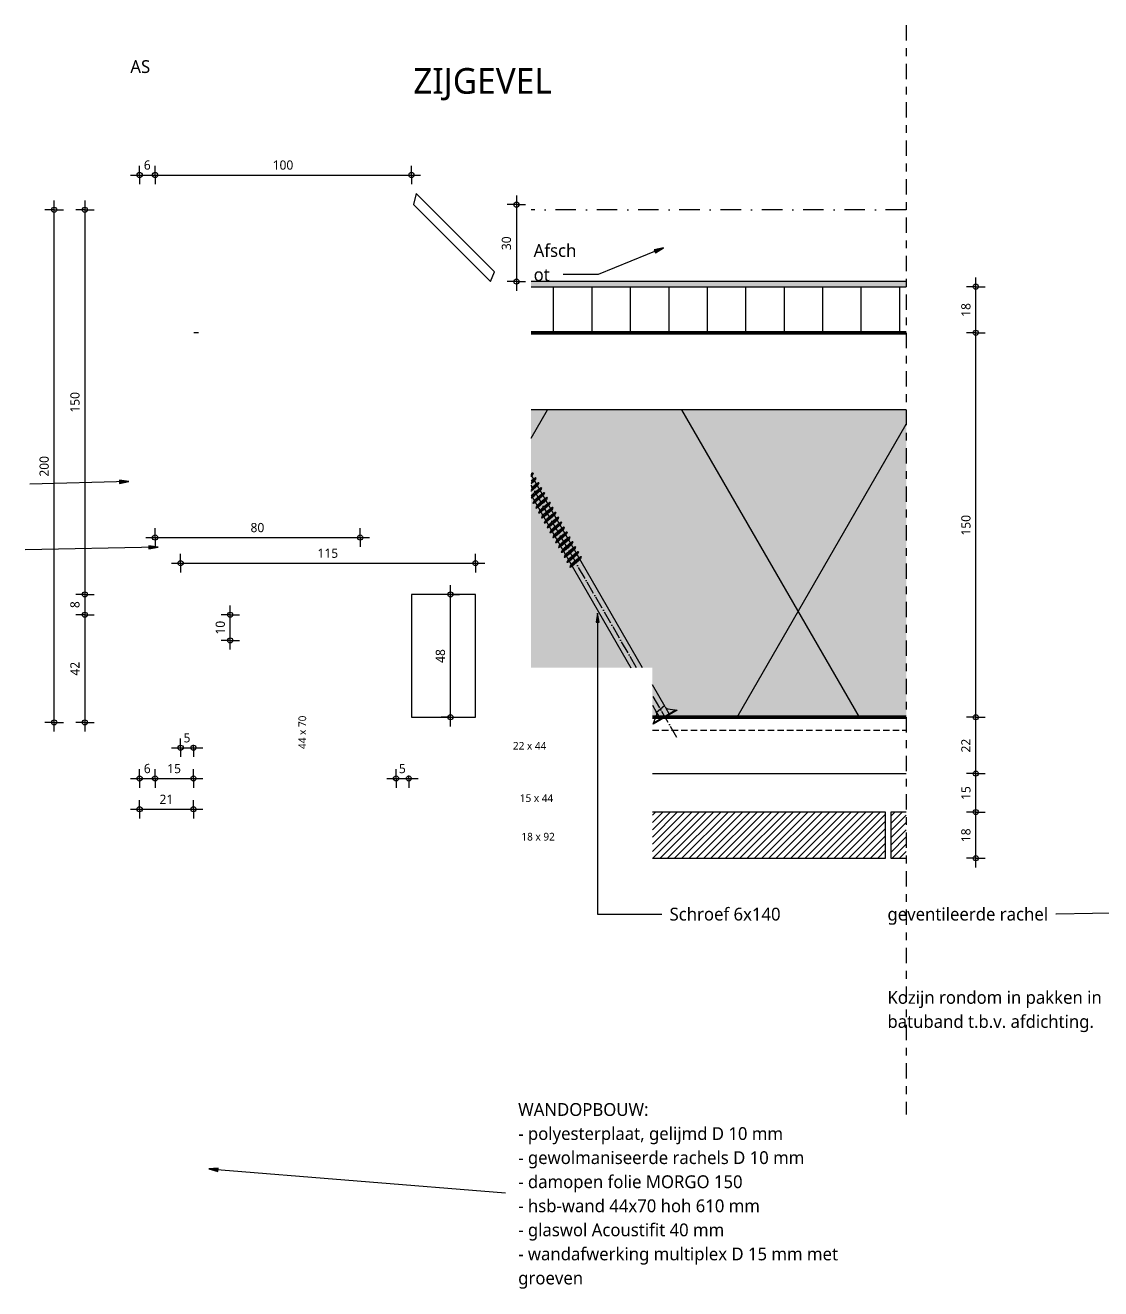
# Model space of a CAD drawing. Header units: millimetres. Extents: x 2457 to 4349, y 3067 to 7524.
# Drawn here: x 3648.9 to 4068.4, y 5312.5 to 5805.5 of the extents above; entities that cross this region are included whole.
import ezdxf

# ---------------------------------------------------------------- set-up
doc = ezdxf.new("R2010")
doc.units = ezdxf.units.MM
for name, pattern in [('MV_center', [15, 6, -3, 3, -3]), ('MV_hartlijn_staal', [6.6, 5, -0.8, 0, -0.8]), ('MV_hidden', [3.75, 2.5, -1.25]), ('MV_stramien', [16, 8, -4, 0, -4])]:
    doc.linetypes.add(name, pattern=pattern)
for name, color, linetype, lineweight in [('A-ANNO-DIMS', 211, 'Continuous', 13), ('A-ANNO-DIMS-2', 211, 'Continuous', 13), ('A-ANNO-NOTE', 131, 'Continuous', 18), ('A-DETL', 90, 'Continuous', 13), ('A-DETL-GENF', 92, 'Continuous', 18), ('A-DETL-MEDM', 33, 'Continuous', 25), ('G-ANNO-TEXT', 231, 'Continuous', 13)]:
    doc.layers.add(name, color=color, linetype=linetype, lineweight=lineweight)
doc.styles.add('Segoe UI', font='segoeui.ttf', dxfattribs={"height": 3})
doc.styles.add('Segoe UI_1', font='segoeui.ttf', dxfattribs={"height": 3.6})
doc.styles.add('Segoe UI_3', font='segoeui.ttf', dxfattribs={"height": 5})
doc.styles.add('Segoe UI_4', font='segoeui.ttf', dxfattribs={"height": 10})
doc.styles.add('Segoe UI_B', font='segoeui.ttf', dxfattribs={"height": 5})
doc.dimstyles.new('1_8_mm_3', dxfattribs={"dimscale": 304.8, "dimtxt": 3.77051, "dimasz": 0.006562, "dimexe": 0.011811, "dimexo": 0.0625, "dimgap": 0.003281, "dimtad": 1, "dimdec": 0, "dimzin": 0, "dimdsep": 46, "dimtxsty": 'Segoe UI_1', "dimblk1": 'DOTBLANK', "dimblk2": 'DOTBLANK', "dimsah": 1, "dimcen": 0.09, "dimdle": 0.011811, "dimazin": 0, "dimtfac": 1, "dimtdec": 4, "dimtix": 1, "dimtmove": 0, "dimatfit": 3, "dimfxl": 0.011811, "dimfxlon": 1, "dimtvp": 1, "dimtfill": 1, "dimtolj": 1, "dimtzin": 0, "dimarcsym": 2})
pattern_1 = [(45, (0, 0), (-1.41421356, 1.41421356), [])]

# ---------------------------------------------------------------- blocks, each defined once
blk = doc.blocks.new('42_isolatie - Type 1-3252170-Details Strandbaak Strandhuis 2_0')
at = {"layer": 'A-DETL-GENF'}
blk.add_hatch(color=256, dxfattribs=at).paths.add_polyline_path([(94.28, 0.8), (193.28, 0.8), (193.28, 120.8), (46.97, 120.8), (46.97, 20.11), (94.28, 20.11)])
at = {"layer": 'A-DETL-GENF', "lineweight": 13}
h = blk.add_hatch(dxfattribs=at)
h.set_pattern_fill('FP_25', color=256, style=0, pattern_type=2)
h.set_pattern_definition([(60, (12.83, 244.8), (-107.387, 62), []), (120, (12.83, 244.8), (-107.387, -62), [])])
h.paths.add_polyline_path([(94.28, 0.8), (193.28, 0.8), (193.28, 120.8), (46.97, 120.8), (46.97, 20.11), (94.28, 20.11)])
at = {"layer": 'A-DETL-GENF'}
for p, q in [((193.28, 120.8), (46.97, 120.8)), ((193.28, 120.8), (46.97, 120.8)), ((94.28, 0.8), (193.28, 0.8)), ((94.28, 0.8), (193.28, 0.8))]:
    blk.add_line(p, q, dxfattribs=at)
blk = doc.blocks.new('00 plaatmateriaal1 - d_18 mm-V16-Details Strandbaak Strandhuis 2_0')
at = {"layer": 'A-DETL-GENF', "lineweight": 13}
h = blk.add_hatch(dxfattribs=at)
h.set_pattern_fill('FP_1', color=256, style=0, pattern_type=2)
h.set_pattern_definition([(270, (0, 0), (-15, -9e-16), [])])
h.paths.add_polyline_path([(7.18, 18), (7.18, 0), (153.48, 0), (153.48, 18)])
at = {"layer": 'A-DETL-MEDM', "lineweight": 18}
blk.add_line((153.48, 18), (7.18, 18), dxfattribs=at)
blk = doc.blocks.new('28 schroeven 2D - Verzonken schroef 6_0x140mm-3218139-Details Strandbaak Strandhuis 2_0')
at = {"layer": 'A-DETL-GENF', "linetype": 'MV_hartlijn_staal', "lineweight": 13}
for p, q in [((0, 9.1), (0, -10)), ((0, -22.3), (0, -104.62))]:
    blk.add_line(p, q, dxfattribs=at)
at = {"layer": 'A-DETL-GENF', "lineweight": 5}
for p, q in [((-5.4, 0), (5.4, 0)), ((-2.54, -2.4), (-5.4, 0)), ((5.4, 0), (2.54, -2.4)), ((-5.04, -0.3), (5.04, -0.3)), ((-2, -4), (2.03, -3.26)), ((-2, -3.55), (-2, -13.46)), ((2, -6.54), (2, -3.55)), ((-2, -21.14), (-2, -108.08)), ((2, -101.15), (2, -23.45)), ((3, -69.24), (-3, -70.64)), ((-3, -70.64), (-2.25, -70)), ((3, -71.46), (-3, -72.86)), ((-3, -72.86), (-2.25, -72.22)), ((3, -73.67), (-3, -75.07)), ((2.25, -69.88), (3, -69.24)), ((2.25, -72.1), (3, -71.46)), ((2.25, -74.31), (3, -73.67)), ((-3, -75.07), (-2.25, -74.43)), ((3, -75.89), (-3, -77.29)), ((-3, -77.29), (-2.25, -76.65)), ((3, -78.11), (-3, -79.5)), ((-3, -79.5), (-2.25, -78.86)), ((2.25, -76.53), (3, -75.89)), ((2.25, -78.75), (3, -78.11)), ((3, -80.32), (-3, -81.72)), ((-3, -81.72), (-2.25, -81.08)), ((3, -82.54), (-3, -83.93)), ((-3, -83.93), (-2.25, -83.29)), ((2.25, -80.96), (3, -80.32)), ((2.25, -83.18), (3, -82.54)), ((3, -84.75), (-3, -86.15)), ((-3, -86.15), (-2.25, -85.51)), ((3, -86.97), (-3, -88.37)), ((-3, -88.37), (-2.25, -87.73)), ((2.25, -85.39), (3, -84.75)), ((2.25, -87.61), (3, -86.97)), ((3, -89.18), (-3, -90.58)), ((-3, -90.58), (-2.25, -89.94)), ((3, -91.4), (-3, -92.8)), ((-3, -92.8), (-2.25, -92.16)), ((3, -93.62), (-3, -95.01)), ((2.25, -89.82), (3, -89.18)), ((2.25, -92.04), (3, -91.4)), ((2.25, -94.26), (3, -93.62)), ((-3, -95.01), (-2.25, -94.37)), ((3, -95.83), (-3, -97.23)), ((-3, -97.23), (-2.25, -96.59)), ((3, -98.05), (-3, -99.44)), ((2.25, -96.47), (3, -95.83)), ((2.25, -98.69), (3, -98.05)), ((-3, -99.44), (-2.25, -98.8)), ((2.44, -100.39), (-3, -101.66)), ((-3, -101.66), (-2.25, -101.02)), ((0.96, -102.95), (-3, -103.87)), ((-3, -103.87), (-2.25, -103.23)), ((-3, -106.09), (-2.25, -105.45)), ((-0.52, -105.51), (-3, -106.09)), ((-3, -108.31), (-2.25, -107.67)), ((-2, -108.07), (-3, -108.31))]:
    blk.add_line(p, q, dxfattribs=at)
at = {"layer": 'A-DETL-GENF'}
for p, q in [((-2, -3.55), (-2, 0)), ((2, -3.55), (2, 0))]:
    blk.add_line(p, q, dxfattribs=at)
at = {"layer": 'A-DETL-GENF', "lineweight": 5}
for centre, start, end in [((-3.5, -3.55), 360, 50), ((3.5, -3.55), 130, 180)]:
    blk.add_arc(centre, 1.5, start, end, dxfattribs=at)
for points in [[(-3, -70.64), (-2.17, -70.99), (2.25, -69.88)], [(-3, -72.86), (-2.17, -73.2), (2.25, -72.1)], [(-2.25, -70), (2.66, -68.91), (3, -69.24)], [(-2.25, -72.22), (2.66, -71.12), (3, -71.46)], [(-2.25, -74.43), (2.66, -73.34), (3, -73.67)], [(-3, -75.07), (-2.17, -75.42), (2.25, -74.31)], [(-3, -77.29), (-2.17, -77.63), (2.25, -76.53)], [(-3, -79.5), (-2.17, -79.85), (2.25, -78.75)], [(-2.25, -76.65), (2.66, -75.55), (3, -75.89)], [(-2.25, -78.86), (2.66, -77.77), (3, -78.11)], [(-3, -81.72), (-2.17, -82.07), (2.25, -80.96)], [(-3, -83.93), (-2.17, -84.28), (2.25, -83.18)], [(-2.25, -81.08), (2.66, -79.98), (3, -80.32)], [(-2.25, -83.29), (2.66, -82.2), (3, -82.54)], [(-3, -86.15), (-2.17, -86.5), (2.25, -85.39)], [(-3, -88.37), (-2.17, -88.71), (2.25, -87.61)], [(-2.25, -85.51), (2.66, -84.42), (3, -84.75)], [(-2.25, -87.73), (2.66, -86.63), (3, -86.97)], [(-3, -90.58), (-2.17, -90.93), (2.25, -89.82)], [(-3, -92.8), (-2.17, -93.14), (2.25, -92.04)], [(-2.25, -89.94), (2.66, -88.85), (3, -89.18)], [(-2.25, -92.16), (2.66, -91.06), (3, -91.4)], [(-2.25, -94.37), (2.66, -93.28), (3, -93.62)], [(-3, -95.01), (-2.17, -95.36), (2.25, -94.26)], [(-3, -97.23), (-2.17, -97.57), (2.25, -96.47)], [(-2.25, -96.59), (2.66, -95.49), (3, -95.83)], [(-2.25, -98.8), (2.66, -97.71), (3, -98.05)], [(-3, -99.44), (-2.17, -99.79), (2.25, -98.69)], [(-3, -101.66), (-2.18, -102), (2.11, -100.94)], [(-3, -103.87), (-2.34, -104.15), (0.56, -103.52)], [(-2.25, -101.02), (1.43, -100.2), (2.54, -100.18)], [(-2.25, -103.23), (-0.05, -102.74), (1.24, -102.54)], [(-3, -106.09), (-2.52, -106.29), (-0.87, -106.01)], [(-3, -108.31), (-2.76, -108.41), (-2.21, -108.38)], [(-2.25, -105.45), (-1.11, -105.2), (-0.22, -105.02)], [(-2.25, -107.67), (-1.94, -107.6), (-1.64, -107.53)]]:
    blk.add_open_spline(points, degree=2, dxfattribs=at)
blk = doc.blocks.new('NLRS_00_DI_maskeer - Type 1-V66-Details Strandbaak Strandhuis 2_0')
at = {"layer": 'A-DETL-GENF', "linetype": 'MV_center'}
blk.add_line((325, 0), (-100, 0), dxfattribs=at)
blk = doc.blocks.new('DIMBLOCK327-Details Strandbaak Strandhuis 2_0')
at = {"layer": 'A-ANNO-DIMS-2'}
for p, q in [((3840.47, 5739.08), (3840.47, 5701.88)), ((3840.47, 5735.48), (3836.87, 5735.48)), ((3840.47, 5735.48), (3844.07, 5735.48)), ((3840.47, 5705.48), (3836.87, 5705.48)), ((3840.47, 5705.48), (3844.07, 5705.48))]:
    blk.add_line(p, q, dxfattribs=at)
for centre in [(3840.47, 5735.48), (3840.47, 5705.48)]:
    blk.add_circle(centre, 1, dxfattribs=at)
at = {"layer": 'A-ANNO-DIMS-2', "color": 0, "insert": (3834.78, 5717.73), "char_height": 3.6, "width": 6.5813, "attachment_point": 1, "rotation": 90, "line_spacing_factor": 1.142579, "style": 'Segoe UI_1', "bg_fill": 3, "box_fill_scale": 1.25, "bg_fill_color": 9, "bg_fill_true_color": 13158600, "bg_fill_transparency": 0}
blk.add_mtext('30', dxfattribs=at)
blk = doc.blocks.new('_DotBlank')
at = {"color": 0, "linetype": 'ByBlock', "lineweight": -2}
blk.add_line((-0.5, 0), (-1, 0), dxfattribs=at)
blk.add_circle((0, 0), 0.5, dxfattribs=at)
blk = doc.blocks.new('DIMBLOCK328-Details Strandbaak Strandhuis 2_0')
at = {"layer": 'A-ANNO-DIMS-2'}
for p, q in [((4019.7, 5498.48), (4016.1, 5498.48)), ((4019.7, 5476.88), (4019.7, 5498.48)), ((4019.7, 5498.48), (4023.3, 5498.48)), ((4019.7, 5480.48), (4016.1, 5480.48)), ((4019.7, 5480.48), (4023.3, 5480.48))]:
    blk.add_line(p, q, dxfattribs=at)
for centre in [(4019.7, 5498.48), (4019.7, 5480.48)]:
    blk.add_circle(centre, 1, dxfattribs=at)
at = {"layer": 'A-ANNO-DIMS-2', "color": 0, "insert": (4014.01, 5486.73), "char_height": 3.6, "width": 6.5813, "attachment_point": 1, "rotation": 90, "line_spacing_factor": 1.142579, "style": 'Segoe UI_1', "bg_fill": 3, "box_fill_scale": 1.25, "bg_fill_color": 9, "bg_fill_true_color": 13158600, "bg_fill_transparency": 0}
blk.add_mtext('18', dxfattribs=at)
blk = doc.blocks.new('DIMBLOCK329-Details Strandbaak Strandhuis 2_0')
at = {"layer": 'A-ANNO-DIMS-2'}
for p, q in [((4019.7, 5513.48), (4016.1, 5513.48)), ((4019.7, 5498.48), (4019.7, 5513.48)), ((4019.7, 5513.48), (4023.3, 5513.48)), ((4019.7, 5498.48), (4016.1, 5498.48)), ((4019.7, 5498.48), (4023.3, 5498.48))]:
    blk.add_line(p, q, dxfattribs=at)
for centre in [(4019.7, 5513.48), (4019.7, 5498.48)]:
    blk.add_circle(centre, 1, dxfattribs=at)
at = {"layer": 'A-ANNO-DIMS-2', "color": 0, "insert": (4014.01, 5503.23), "char_height": 3.6, "width": 6.5813, "attachment_point": 1, "rotation": 90, "line_spacing_factor": 1.142579, "style": 'Segoe UI_1', "bg_fill": 3, "box_fill_scale": 1.25, "bg_fill_color": 9, "bg_fill_true_color": 13158600, "bg_fill_transparency": 0}
blk.add_mtext('15', dxfattribs=at)
blk = doc.blocks.new('DIMBLOCK330-Details Strandbaak Strandhuis 2_0')
at = {"layer": 'A-ANNO-DIMS-2'}
for p, q in [((4019.7, 5535.48), (4016.1, 5535.48)), ((4019.7, 5513.48), (4019.7, 5535.48)), ((4019.7, 5535.48), (4023.3, 5535.48)), ((4019.7, 5513.48), (4016.1, 5513.48)), ((4019.7, 5513.48), (4023.3, 5513.48))]:
    blk.add_line(p, q, dxfattribs=at)
for centre in [(4019.7, 5535.48), (4019.7, 5513.48)]:
    blk.add_circle(centre, 1, dxfattribs=at)
at = {"layer": 'A-ANNO-DIMS-2', "color": 0, "insert": (4014.01, 5521.73), "char_height": 3.6, "width": 6.5813, "attachment_point": 1, "rotation": 90, "line_spacing_factor": 1.142579, "style": 'Segoe UI_1', "bg_fill": 3, "box_fill_scale": 1.25, "bg_fill_color": 9, "bg_fill_true_color": 13158600, "bg_fill_transparency": 0}
blk.add_mtext('22', dxfattribs=at)
blk = doc.blocks.new('DIMBLOCK331-Details Strandbaak Strandhuis 2_0')
at = {"layer": 'A-ANNO-DIMS-2'}
for p, q in [((4019.7, 5685.48), (4016.1, 5685.48)), ((4019.7, 5535.48), (4019.7, 5685.48)), ((4019.7, 5685.48), (4023.3, 5685.48)), ((4019.7, 5535.48), (4016.1, 5535.48)), ((4019.7, 5535.48), (4023.3, 5535.48))]:
    blk.add_line(p, q, dxfattribs=at)
for centre in [(4019.7, 5685.48), (4019.7, 5535.48)]:
    blk.add_circle(centre, 1, dxfattribs=at)
at = {"layer": 'A-ANNO-DIMS-2', "color": 0, "insert": (4014.01, 5606.36), "char_height": 3.6, "width": 9.8719, "attachment_point": 1, "rotation": 90, "line_spacing_factor": 1.142579, "style": 'Segoe UI_1', "bg_fill": 3, "box_fill_scale": 1.25, "bg_fill_color": 9, "bg_fill_true_color": 13158600, "bg_fill_transparency": 0}
blk.add_mtext('150', dxfattribs=at)
blk = doc.blocks.new('DIMBLOCK332-Details Strandbaak Strandhuis 2_0')
at = {"layer": 'A-ANNO-DIMS-2'}
for p, q in [((4019.7, 5685.48), (4019.7, 5707.08)), ((4019.7, 5703.48), (4016.1, 5703.48)), ((4019.7, 5703.48), (4023.3, 5703.48)), ((4019.7, 5685.48), (4016.1, 5685.48)), ((4019.7, 5685.48), (4023.3, 5685.48))]:
    blk.add_line(p, q, dxfattribs=at)
for centre in [(4019.7, 5703.48), (4019.7, 5685.48)]:
    blk.add_circle(centre, 1, dxfattribs=at)
at = {"layer": 'A-ANNO-DIMS-2', "color": 0, "insert": (4014.01, 5691.73), "char_height": 3.6, "width": 6.5813, "attachment_point": 1, "rotation": 90, "line_spacing_factor": 1.142579, "style": 'Segoe UI_1', "bg_fill": 3, "box_fill_scale": 1.25, "bg_fill_color": 9, "bg_fill_true_color": 13158600, "bg_fill_transparency": 0}
blk.add_mtext('18', dxfattribs=at)
blk = doc.blocks.new('DIMBLOCK353-Details Strandbaak Strandhuis 2_0')
at = {"layer": 'A-ANNO-DIMS-2'}
for p, q in [((3814.73, 5531.88), (3814.73, 5587.01)), ((3814.73, 5583.41), (3811.13, 5583.41)), ((3814.73, 5583.41), (3818.33, 5583.41)), ((3814.73, 5535.48), (3811.13, 5535.48)), ((3814.73, 5535.48), (3818.33, 5535.48))]:
    blk.add_line(p, q, dxfattribs=at)
for centre in [(3814.73, 5583.41), (3814.73, 5535.48)]:
    blk.add_circle(centre, 1, dxfattribs=at)
at = {"layer": 'A-ANNO-DIMS-2', "color": 0, "insert": (3809.03, 5556.7), "char_height": 3.6, "width": 6.5813, "attachment_point": 1, "rotation": 90, "line_spacing_factor": 1.142579, "style": 'Segoe UI_1', "bg_fill": 3, "box_fill_scale": 1.25, "bg_fill_color": 9, "bg_fill_true_color": 13158600, "bg_fill_transparency": 0}
blk.add_mtext('48', dxfattribs=at)
blk = doc.blocks.new('DIMBLOCK354-Details Strandbaak Strandhuis 2_0')
at = {"layer": 'A-ANNO-DIMS-2'}
for p, q in [((3705.92, 5595.6), (3828.12, 5595.6)), ((3709.52, 5595.6), (3709.52, 5599.2)), ((3709.52, 5595.6), (3709.52, 5592)), ((3824.52, 5595.6), (3824.52, 5599.2)), ((3824.52, 5595.6), (3824.52, 5592))]:
    blk.add_line(p, q, dxfattribs=at)
for centre in [(3709.52, 5595.6), (3824.52, 5595.6)]:
    blk.add_circle(centre, 1, dxfattribs=at)
at = {"layer": 'A-ANNO-DIMS-2', "color": 0, "insert": (3762.91, 5601.29), "char_height": 3.6, "width": 9.8719, "attachment_point": 1, "line_spacing_factor": 1.142579, "style": 'Segoe UI_1', "bg_fill": 3, "box_fill_scale": 1.25, "bg_fill_color": 9, "bg_fill_true_color": 13158600, "bg_fill_transparency": 0}
blk.add_mtext('115', dxfattribs=at)
blk = doc.blocks.new('DIMBLOCK369-Details Strandbaak Strandhuis 2_0')
at = {"layer": 'A-ANNO-DIMS-2'}
for p, q in [((3693.52, 5499.58), (3693.52, 5503.18)), ((3714.52, 5499.58), (3714.52, 5503.18)), ((3689.92, 5499.58), (3718.12, 5499.58)), ((3693.52, 5499.58), (3693.52, 5495.98)), ((3714.52, 5499.58), (3714.52, 5495.98))]:
    blk.add_line(p, q, dxfattribs=at)
for centre in [(3693.52, 5499.58), (3714.52, 5499.58)]:
    blk.add_circle(centre, 1, dxfattribs=at)
at = {"layer": 'A-ANNO-DIMS-2', "color": 0, "insert": (3701.28, 5505.27), "char_height": 3.6, "width": 6.5813, "attachment_point": 1, "line_spacing_factor": 1.142579, "style": 'Segoe UI_1', "bg_fill": 3, "box_fill_scale": 1.25, "bg_fill_color": 9, "bg_fill_true_color": 13158600, "bg_fill_transparency": 0}
blk.add_mtext('21', dxfattribs=at)
blk = doc.blocks.new('DIMBLOCK384-Details Strandbaak Strandhuis 2_0')
at = {"layer": 'A-ANNO-DIMS-2'}
for p, q in [((3693.52, 5747.05), (3693.52, 5750.65)), ((3699.52, 5747.05), (3699.52, 5750.65)), ((3689.92, 5747.05), (3699.52, 5747.05)), ((3693.52, 5747.05), (3693.52, 5743.45)), ((3699.52, 5747.05), (3699.52, 5743.45))]:
    blk.add_line(p, q, dxfattribs=at)
for centre in [(3693.52, 5747.05), (3699.52, 5747.05)]:
    blk.add_circle(centre, 1, dxfattribs=at)
at = {"layer": 'A-ANNO-DIMS-2', "color": 0, "insert": (3695.15, 5752.74), "char_height": 3.6, "width": 3.2906, "attachment_point": 1, "line_spacing_factor": 1.142579, "style": 'Segoe UI_1', "bg_fill": 3, "box_fill_scale": 1.25, "bg_fill_color": 9, "bg_fill_true_color": 13158600, "bg_fill_transparency": 0}
blk.add_mtext('6', dxfattribs=at)
blk = doc.blocks.new('DIMBLOCK385-Details Strandbaak Strandhuis 2_0')
at = {"layer": 'A-ANNO-DIMS-2'}
for p, q in [((3699.52, 5747.05), (3699.52, 5750.65)), ((3799.52, 5747.05), (3799.52, 5750.65)), ((3699.52, 5747.05), (3803.12, 5747.05)), ((3699.52, 5747.05), (3699.52, 5743.45)), ((3799.52, 5747.05), (3799.52, 5743.45))]:
    blk.add_line(p, q, dxfattribs=at)
for centre in [(3699.52, 5747.05), (3799.52, 5747.05)]:
    blk.add_circle(centre, 1, dxfattribs=at)
at = {"layer": 'A-ANNO-DIMS-2', "color": 0, "insert": (3745.41, 5752.74), "char_height": 3.6, "width": 9.8719, "attachment_point": 1, "line_spacing_factor": 1.142579, "style": 'Segoe UI_1', "bg_fill": 3, "box_fill_scale": 1.25, "bg_fill_color": 9, "bg_fill_true_color": 13158600, "bg_fill_transparency": 0}
blk.add_mtext('100', dxfattribs=at)
blk = doc.blocks.new('DIMBLOCK386-Details Strandbaak Strandhuis 2_0')
at = {"layer": 'A-ANNO-DIMS-2'}
for p, q in [((3672.17, 5733.48), (3668.57, 5733.48)), ((3672.17, 5737.08), (3672.17, 5583.41)), ((3672.17, 5733.48), (3675.77, 5733.48)), ((3672.17, 5583.41), (3668.57, 5583.41)), ((3672.17, 5583.41), (3675.77, 5583.41))]:
    blk.add_line(p, q, dxfattribs=at)
for centre in [(3672.17, 5733.48), (3672.17, 5583.41)]:
    blk.add_circle(centre, 1, dxfattribs=at)
at = {"layer": 'A-ANNO-DIMS-2', "color": 0, "insert": (3666.47, 5654.33), "char_height": 3.6, "width": 9.8719, "attachment_point": 1, "rotation": 90, "line_spacing_factor": 1.142579, "style": 'Segoe UI_1', "bg_fill": 3, "box_fill_scale": 1.25, "bg_fill_color": 9, "bg_fill_true_color": 13158600, "bg_fill_transparency": 0}
blk.add_mtext('150', dxfattribs=at)
blk = doc.blocks.new('DIMBLOCK387-Details Strandbaak Strandhuis 2_0')
at = {"layer": 'A-ANNO-DIMS-2'}
for p, q in [((3672.17, 5583.41), (3668.57, 5583.41)), ((3672.17, 5583.41), (3672.17, 5575.48)), ((3672.17, 5583.41), (3675.77, 5583.41)), ((3672.17, 5575.48), (3668.57, 5575.48)), ((3672.17, 5575.48), (3675.77, 5575.48))]:
    blk.add_line(p, q, dxfattribs=at)
for centre in [(3672.17, 5583.41), (3672.17, 5575.48)]:
    blk.add_circle(centre, 1, dxfattribs=at)
at = {"layer": 'A-ANNO-DIMS-2', "color": 0, "insert": (3666.47, 5578.07), "char_height": 3.6, "width": 3.2906, "attachment_point": 1, "rotation": 90, "line_spacing_factor": 1.142579, "style": 'Segoe UI_1', "bg_fill": 3, "box_fill_scale": 1.25, "bg_fill_color": 9, "bg_fill_true_color": 13158600, "bg_fill_transparency": 0}
blk.add_mtext('8', dxfattribs=at)
blk = doc.blocks.new('DIMBLOCK388-Details Strandbaak Strandhuis 2_0')
at = {"layer": 'A-ANNO-DIMS-2'}
for p, q in [((3672.17, 5575.48), (3668.57, 5575.48)), ((3672.17, 5575.48), (3672.17, 5529.88)), ((3672.17, 5575.48), (3675.77, 5575.48)), ((3672.17, 5533.48), (3668.57, 5533.48)), ((3672.17, 5533.48), (3675.77, 5533.48))]:
    blk.add_line(p, q, dxfattribs=at)
for centre in [(3672.17, 5575.48), (3672.17, 5533.48)]:
    blk.add_circle(centre, 1, dxfattribs=at)
at = {"layer": 'A-ANNO-DIMS-2', "color": 0, "insert": (3666.47, 5551.73), "char_height": 3.6, "width": 6.5813, "attachment_point": 1, "rotation": 90, "line_spacing_factor": 1.142579, "style": 'Segoe UI_1', "bg_fill": 3, "box_fill_scale": 1.25, "bg_fill_color": 9, "bg_fill_true_color": 13158600, "bg_fill_transparency": 0}
blk.add_mtext('42', dxfattribs=at)
blk = doc.blocks.new('DIMBLOCK389-Details Strandbaak Strandhuis 2_0')
at = {"layer": 'A-ANNO-DIMS-2'}
for p, q in [((3660.17, 5733.48), (3656.57, 5733.48)), ((3660.17, 5529.88), (3660.17, 5737.08)), ((3660.17, 5733.48), (3663.77, 5733.48)), ((3660.17, 5533.48), (3656.57, 5533.48)), ((3660.17, 5533.48), (3663.77, 5533.48))]:
    blk.add_line(p, q, dxfattribs=at)
for centre in [(3660.17, 5733.48), (3660.17, 5533.48)]:
    blk.add_circle(centre, 1, dxfattribs=at)
at = {"layer": 'A-ANNO-DIMS-2', "color": 0, "insert": (3654.47, 5629.36), "char_height": 3.6, "width": 9.8719, "attachment_point": 1, "rotation": 90, "line_spacing_factor": 1.142579, "style": 'Segoe UI_1', "bg_fill": 3, "box_fill_scale": 1.25, "bg_fill_color": 9, "bg_fill_true_color": 13158600, "bg_fill_transparency": 0}
blk.add_mtext('200', dxfattribs=at)
blk = doc.blocks.new('DIMBLOCK390-Details Strandbaak Strandhuis 2_0')
at = {"layer": 'A-ANNO-DIMS-2'}
for p, q in [((3689.92, 5511.58), (3699.52, 5511.58)), ((3693.52, 5511.58), (3693.52, 5515.18)), ((3693.52, 5511.58), (3693.52, 5507.98)), ((3699.52, 5511.58), (3699.52, 5515.18)), ((3699.52, 5511.58), (3699.52, 5507.98))]:
    blk.add_line(p, q, dxfattribs=at)
for centre in [(3693.52, 5511.58), (3699.52, 5511.58)]:
    blk.add_circle(centre, 1, dxfattribs=at)
at = {"layer": 'A-ANNO-DIMS-2', "color": 0, "insert": (3695.15, 5517.27), "char_height": 3.6, "width": 3.2906, "attachment_point": 1, "line_spacing_factor": 1.142579, "style": 'Segoe UI_1', "bg_fill": 3, "box_fill_scale": 1.25, "bg_fill_color": 9, "bg_fill_true_color": 13158600, "bg_fill_transparency": 0}
blk.add_mtext('6', dxfattribs=at)
blk = doc.blocks.new('DIMBLOCK391-Details Strandbaak Strandhuis 2_0')
at = {"layer": 'A-ANNO-DIMS-2'}
for p, q in [((3699.52, 5511.58), (3699.52, 5515.18)), ((3699.52, 5511.58), (3718.12, 5511.58)), ((3699.52, 5511.58), (3699.52, 5507.98)), ((3714.52, 5511.58), (3714.52, 5515.18)), ((3714.52, 5511.58), (3714.52, 5507.98))]:
    blk.add_line(p, q, dxfattribs=at)
for centre in [(3699.52, 5511.58), (3714.52, 5511.58)]:
    blk.add_circle(centre, 1, dxfattribs=at)
at = {"layer": 'A-ANNO-DIMS-2', "color": 0, "insert": (3704.28, 5517.27), "char_height": 3.6, "width": 6.5813, "attachment_point": 1, "line_spacing_factor": 1.142579, "style": 'Segoe UI_1', "bg_fill": 3, "box_fill_scale": 1.25, "bg_fill_color": 9, "bg_fill_true_color": 13158600, "bg_fill_transparency": 0}
blk.add_mtext('15', dxfattribs=at)
blk = doc.blocks.new('DIMBLOCK392-Details Strandbaak Strandhuis 2_0')
at = {"layer": 'A-ANNO-DIMS-2'}
for p, q in [((3709.52, 5523.58), (3709.52, 5527.18)), ((3714.52, 5523.58), (3714.52, 5527.18)), ((3705.92, 5523.58), (3718.12, 5523.58)), ((3709.52, 5523.58), (3709.52, 5519.98)), ((3714.52, 5523.58), (3714.52, 5519.98))]:
    blk.add_line(p, q, dxfattribs=at)
for centre in [(3709.52, 5523.58), (3714.52, 5523.58)]:
    blk.add_circle(centre, 1, dxfattribs=at)
at = {"layer": 'A-ANNO-DIMS-2', "color": 0, "insert": (3710.65, 5529.27), "char_height": 3.6, "width": 3.2906, "attachment_point": 1, "line_spacing_factor": 1.142579, "style": 'Segoe UI_1', "bg_fill": 3, "box_fill_scale": 1.25, "bg_fill_color": 9, "bg_fill_true_color": 13158600, "bg_fill_transparency": 0}
blk.add_mtext('5', dxfattribs=at)
blk = doc.blocks.new('DIMBLOCK393-Details Strandbaak Strandhuis 2_0')
at = {"layer": 'A-ANNO-DIMS-2'}
for p, q in [((3695.92, 5605.6), (3783.12, 5605.6)), ((3699.52, 5605.6), (3699.52, 5609.2)), ((3699.52, 5605.6), (3699.52, 5602)), ((3779.52, 5605.6), (3779.52, 5609.2)), ((3779.52, 5605.6), (3779.52, 5602))]:
    blk.add_line(p, q, dxfattribs=at)
for centre in [(3699.52, 5605.6), (3779.52, 5605.6)]:
    blk.add_circle(centre, 1, dxfattribs=at)
at = {"layer": 'A-ANNO-DIMS-2', "color": 0, "insert": (3736.78, 5611.29), "char_height": 3.6, "width": 6.5813, "attachment_point": 1, "line_spacing_factor": 1.142579, "style": 'Segoe UI_1', "bg_fill": 3, "box_fill_scale": 1.25, "bg_fill_color": 9, "bg_fill_true_color": 13158600, "bg_fill_transparency": 0}
blk.add_mtext('80', dxfattribs=at)
blk = doc.blocks.new('DIMBLOCK407-Details Strandbaak Strandhuis 2_0')
at = {"layer": 'A-ANNO-DIMS-2'}
for p, q in [((3789.92, 5511.58), (3802.12, 5511.58)), ((3793.52, 5511.58), (3793.52, 5515.18)), ((3793.52, 5511.58), (3793.52, 5507.98)), ((3798.52, 5511.58), (3798.52, 5515.18)), ((3798.52, 5511.58), (3798.52, 5507.98))]:
    blk.add_line(p, q, dxfattribs=at)
for centre in [(3793.52, 5511.58), (3798.52, 5511.58)]:
    blk.add_circle(centre, 1, dxfattribs=at)
at = {"layer": 'A-ANNO-DIMS-2', "color": 0, "insert": (3794.65, 5517.27), "char_height": 3.6, "width": 3.2906, "attachment_point": 1, "line_spacing_factor": 1.142579, "style": 'Segoe UI_1', "bg_fill": 3, "box_fill_scale": 1.25, "bg_fill_color": 9, "bg_fill_true_color": 13158600, "bg_fill_transparency": 0}
blk.add_mtext('5', dxfattribs=at)
blk = doc.blocks.new('DIMBLOCK409-Details Strandbaak Strandhuis 2_0')
at = {"layer": 'A-ANNO-DIMS-2'}
for p, q in [((3728.86, 5561.88), (3728.86, 5579.08)), ((3728.86, 5575.48), (3725.26, 5575.48)), ((3728.86, 5575.48), (3732.46, 5575.48)), ((3728.86, 5565.48), (3725.26, 5565.48)), ((3728.86, 5565.48), (3732.46, 5565.48))]:
    blk.add_line(p, q, dxfattribs=at)
for centre in [(3728.86, 5575.48), (3728.86, 5565.48)]:
    blk.add_circle(centre, 1, dxfattribs=at)
at = {"layer": 'A-ANNO-DIMS-2', "color": 0, "insert": (3723.16, 5567.73), "char_height": 3.6, "width": 6.5813, "attachment_point": 1, "rotation": 90, "line_spacing_factor": 1.142579, "style": 'Segoe UI_1', "bg_fill": 3, "box_fill_scale": 1.25, "bg_fill_color": 9, "bg_fill_true_color": 13158600, "bg_fill_transparency": 0}
blk.add_mtext('10', dxfattribs=at)

msp = doc.modelspace()

# ---------------------------------------------------------------- hatches: boundary and pattern name
at = {"layer": 'A-DETL-GENF'}
msp.add_hatch(color=9, dxfattribs=at).paths.add_polyline_path([(3992.52, 5703.48), (3992.52, 5705.48), (3846.22, 5705.48), (3846.22, 5703.48)])
at = {"layer": 'A-DETL-GENF', "lineweight": 13}
h = msp.add_hatch(dxfattribs=at)
h.set_pattern_fill('FP_22', color=250, style=0, pattern_type=2)
h.set_pattern_definition(pattern_1)
h.paths.add_polyline_path([(3893.52, 5480.48), (3984.52, 5480.48), (3984.52, 5498.48), (3893.52, 5498.48)])
h = msp.add_hatch(dxfattribs=at)
h.set_pattern_fill('FP_22', color=250, style=0, pattern_type=2)
h.set_pattern_definition(pattern_1)
h.paths.add_polyline_path([(3986.52, 5480.48), (3992.52, 5480.48), (3992.52, 5498.48), (3986.52, 5498.48)])
at = {"layer": 'G-ANNO-TEXT'}
for points in [[(3897.8, 5718.64), (3894.23, 5717.87), (3894.71, 5716.69)], [(3689.26, 5627.44), (3685.64, 5627.98), (3685.67, 5626.71)], [(3700.72, 5601.83), (3697.11, 5602.39), (3697.14, 5601.13)], [(3872.18, 5576.13), (3871.55, 5572.53), (3872.82, 5572.53)], [(3720.49, 5359.22), (3724.03, 5358.3), (3724.13, 5359.57)]]:
    msp.add_hatch(color=7, dxfattribs=at).paths.add_polyline_path(points)

# ---------------------------------------------------------------- linework, layer by layer
at = {"layer": 'A-DETL', "lineweight": 18}
for p, q in [((3801.41, 5739.84), (3800.35, 5735.48)), ((3832, 5709.25), (3801.41, 5739.84)), ((3800.35, 5735.48), (3830.35, 5705.48)), ((3830.35, 5705.48), (3832, 5709.25)), ((3992.52, 5705.48), (3846.22, 5705.48)), ((3846.22, 5703.48), (3992.52, 5703.48)), ((3824.52, 5583.41), (3799.52, 5583.41)), ((3799.52, 5583.41), (3799.52, 5535.48)), ((3824.52, 5535.48), (3824.52, 5583.41)), ((3799.52, 5535.48), (3824.52, 5535.48)), ((3893.52, 5513.48), (3992.52, 5513.48)), ((3984.52, 5498.48), (3893.52, 5498.48)), ((3984.52, 5480.48), (3984.52, 5498.48)), ((3992.52, 5498.48), (3986.52, 5498.48)), ((3986.52, 5498.48), (3986.52, 5480.48)), ((3893.52, 5480.48), (3984.52, 5480.48)), ((3986.52, 5480.48), (3992.52, 5480.48))]:
    msp.add_line(p, q, dxfattribs=at)
at = {"layer": 'A-DETL', "linetype": 'MV_stramien', "lineweight": 18}
msp.add_line((3992.52, 5733.48), (3846.22, 5733.48), dxfattribs=at)
at = {"layer": 'A-DETL'}
msp.add_line((3716.52, 5685.48), (3714.7, 5685.48), dxfattribs=at)
at = {"layer": 'A-DETL', "lineweight": 50}
for p, q in [((3846.22, 5685.48), (3992.52, 5685.48)), ((3893.52, 5535.48), (3992.52, 5535.48))]:
    msp.add_line(p, q, dxfattribs=at)
at = {"layer": 'A-DETL', "linetype": 'MV_hidden', "lineweight": 18}
msp.add_line((3893.52, 5530.48), (3992.52, 5530.48), dxfattribs=at)
at = {"layer": 'G-ANNO-TEXT', "color": 250}
for p, q in [((3897.8, 5718.64), (3872.33, 5708.19)), ((3897.8, 5718.64), (3894.23, 5717.87)), ((3894.71, 5716.69), (3897.8, 5718.64)), ((3894.23, 5717.87), (3894.71, 5716.69)), ((3872.33, 5708.19), (3858.69, 5708.19)), ((3689.26, 5627.44), (3650.75, 5626.38)), ((3689.26, 5627.44), (3685.64, 5627.98)), ((3685.64, 5627.98), (3685.67, 5626.71)), ((3685.67, 5626.71), (3689.26, 5627.44)), ((3700.72, 5601.83), (3648.91, 5600.78)), ((3700.72, 5601.83), (3697.11, 5602.39)), ((3697.11, 5602.39), (3697.14, 5601.13)), ((3697.14, 5601.13), (3700.72, 5601.83)), ((3872.18, 5576.13), (3871.55, 5572.53)), ((3872.82, 5572.53), (3872.18, 5576.13)), ((3872.18, 5576.13), (3872.18, 5458.67)), ((3871.55, 5572.53), (3872.82, 5572.53)), ((3872.18, 5458.67), (3897.22, 5458.67)), ((4051.06, 5458.67), (4050.93, 5458.67)), ((4112.01, 5459.73), (4051.06, 5458.67)), ((3724.13, 5359.57), (3720.49, 5359.22)), ((3720.49, 5359.22), (3724.03, 5358.3)), ((3720.49, 5359.22), (3836.18, 5349.9)), ((3724.03, 5358.3), (3724.13, 5359.57))]:
    msp.add_line(p, q, dxfattribs=at)

# ---------------------------------------------------------------- block references
at = {"layer": 'A-DETL-GENF', "linetype": 'MV_center', "rotation": 90}
msp.add_blockref('NLRS_00_DI_maskeer - Type 1-V66-Details Strandbaak Strandhuis 2_0', (3992.52, 5480.48), dxfattribs=at)
at = {"layer": 'A-DETL-GENF'}
msp.add_blockref('42_isolatie - Type 1-3252170-Details Strandbaak Strandhuis 2_0', (3799.25, 5534.68), dxfattribs=at)
at = {"layer": 'A-DETL-GENF', "rotation": 209.9999999999995}
msp.add_blockref('28 schroeven 2D - Verzonken schroef 6_0x140mm-3218139-Details Strandbaak Strandhuis 2_0', (3898.52, 5535.48), dxfattribs=at)
at = {"layer": 'A-DETL-MEDM', "lineweight": 18, "rotation": 180}
msp.add_blockref('00 plaatmateriaal1 - d_18 mm-V16-Details Strandbaak Strandhuis 2_0', (3999.7, 5703.48), dxfattribs=at)

# ---------------------------------------------------------------- texts
at = {"layer": 'A-ANNO-NOTE', "lineweight": 13, "insert": (3755.47, 5523.08), "char_height": 3, "width": 16.1941, "attachment_point": 1, "rotation": 90, "style": 'Segoe UI'}
msp.add_mtext('44 x 70', dxfattribs=at)
at = {"layer": 'A-ANNO-NOTE', "lineweight": 13, "insert": (3839.13, 5525.85), "char_height": 3, "width": 16.1941, "attachment_point": 1, "style": 'Segoe UI'}
msp.add_mtext('22 x 44', dxfattribs=at)
at = {"layer": 'G-ANNO-TEXT', "color": 7, "attachment_point": 1}
for s, insert, char_height, width, style in [('AS', (3689.89, 5791.85), 5, 9.9409, 'Segoe UI_3'), ('ZIJGEVEL', (3800.26, 5788.78), 10, 69.5865, 'Segoe UI_4'), ('Afsch', (3847.21, 5720.09), 5, 20.3629, 'Segoe UI_3'), ('ot', (3847.21, 5710.69), 5, 7.8565, 'Segoe UI_3'), ('15 x 44', (3841.81, 5505.44), 3, 16.1941, 'Segoe UI'), ('Schroef 6x140', (3900.22, 5461.17), 5, 53.0717, 'Segoe UI_3'), ('geventileerde rachel', (3985.22, 5461.17), 5, 76, 'Segoe UI_3'), ('Kozijn rondom in pakken in ', (3985.22, 5428.67), 5, 105.5021, 'Segoe UI_3'), ('batuband t.b.v. afdichting.', (3985.22, 5419.28), 5, 97.3249, 'Segoe UI_3'), ('WANDOPBOUW:', (3841.18, 5384.93), 5, 67.8228, 'Segoe UI_B'), ('- polyesterplaat, gelijmd D 10 mm', (3841.18, 5375.54), 5, 128.27, 'Segoe UI_3'), ('- gewolmaniseerde rachels D 10 mm', (3841.18, 5366.15), 5, 137.4092, 'Segoe UI_3'), ('- damopen folie MORGO 150', (3841.18, 5356.75), 5, 110.6329, 'Segoe UI_3'), ('- hsb-wand 44x70 hoh 610 mm', (3841.18, 5347.36), 5, 118.0084, 'Segoe UI_3'), ('- glaswol Acoustifit 40 mm', (3841.18, 5337.97), 5, 100.3713, 'Segoe UI_3'), ('- wandafwerking multiplex D 15 mm met ', (3841.18, 5328.58), 5, 156.3291, 'Segoe UI_3'), ('groeven', (3841.18, 5319.18), 5, 30.6245, 'Segoe UI_3')]:
    msp.add_mtext(s, dxfattribs=dict(at, insert=insert, char_height=char_height, width=width, style=style))
at = {"layer": 'G-ANNO-TEXT', "color": 7, "insert": (3842.43, 5490.38), "char_height": 3, "width": 16.1941, "attachment_point": 1, "style": 'Segoe UI', "bg_fill": 3, "box_fill_scale": 1.25, "bg_fill_color": 9, "bg_fill_true_color": 13158600, "bg_fill_transparency": 0}
msp.add_mtext('18 x 92', dxfattribs=at)

# ---------------------------------------------------------------- dimensions: what is measured, and where the dimension line sits
at = {"layer": 'A-ANNO-DIMS'}
for base, p1, p2, override, picture, middle in [((3699.52, 5747.05), (3693.52, 5750.65), (3699.52, 5743.45), {"dimpost": '<>', "dimfxl": 9.3723}, 'DIMBLOCK384-Details Strandbaak Strandhuis 2_0', (3696.52, 5749.91)), ((3824.52, 5595.6), (3709.52, 5599.2), (3824.52, 5592), {"dimpost": '<>', "dimfxl": 115.225171}, 'DIMBLOCK354-Details Strandbaak Strandhuis 2_0', (3767.02, 5598.47)), ((3798.52, 5511.58), (3793.52, 5507.98), (3798.52, 5515.18), {"dimpost": '<>', "dimfxl": 8.765843}, 'DIMBLOCK407-Details Strandbaak Strandhuis 2_0', (3796.02, 5514.41)), ((3714.52, 5499.58), (3693.52, 5503.18), (3714.52, 5503.18), {"dimpost": '<>', "dimfxl": 21}, 'DIMBLOCK369-Details Strandbaak Strandhuis 2_0', (3704.02, 5502.42))]:
    dim = msp.add_linear_dim(base=base, p1=p1, p2=p2, dimstyle='1_8_mm_3', override=override, dxfattribs=at)
    dim.commit()
    dim.dimension.update_dxf_attribs({"geometry": picture, "text_midpoint": middle})
for base, p1, p2, override, picture, middle in [((3728.86, 5575.48), (3725.26, 5565.48), (3725.26, 5575.48), {"dimpost": '<>', "dimfxl": 10}, 'DIMBLOCK409-Details Strandbaak Strandhuis 2_0', (3725.99, 5570.48)), ((4019.7, 5498.48), (4016.1, 5480.48), (4016.1, 5498.48), {"dimpost": '<>', "dimfxl": 18}, 'DIMBLOCK328-Details Strandbaak Strandhuis 2_0', (4016.83, 5489.48))]:
    dim = msp.add_linear_dim(base=base, p1=p1, p2=p2, angle=90, dimstyle='1_8_mm_3', override=override, dxfattribs=at)
    dim.commit()
    dim.dimension.update_dxf_attribs({"geometry": picture, "text_midpoint": middle})

# ---------------------------------------------------------------- next in the draw order: dimensions: what is measured, and where the dimension line sits
for base, p1, p2, override, picture, middle in [((3799.52, 5747.05), (3699.52, 5743.45), (3799.52, 5743.45), {"dimpost": '<>', "dimfxl": 100}, 'DIMBLOCK385-Details Strandbaak Strandhuis 2_0', (3749.52, 5749.92)), ((3779.52, 5605.6), (3699.52, 5609.2), (3779.52, 5602), {"dimpost": '<>', "dimfxl": 80.323347}, 'DIMBLOCK393-Details Strandbaak Strandhuis 2_0', (3739.52, 5608.46)), ((3699.52, 5511.58), (3693.52, 5515.18), (3699.52, 5515.18), {"dimpost": '<>', "dimfxl": 6}, 'DIMBLOCK390-Details Strandbaak Strandhuis 2_0', (3696.52, 5514.44))]:
    dim = msp.add_linear_dim(base=base, p1=p1, p2=p2, dimstyle='1_8_mm_3', override=override, dxfattribs=at)
    dim.commit()
    dim.dimension.update_dxf_attribs({"geometry": picture, "text_midpoint": middle})
for base, p1, p2, override, picture, middle in [((3840.47, 5705.48), (3836.87, 5735.48), (3844.07, 5705.48), {"dimpost": '<>', "dimfxl": 30.851904}, 'DIMBLOCK327-Details Strandbaak Strandhuis 2_0', (3837.61, 5720.48)), ((3672.17, 5583.41), (3675.77, 5733.48), (3675.77, 5583.41), {"dimpost": '<>', "dimfxl": 150.068809}, 'DIMBLOCK386-Details Strandbaak Strandhuis 2_0', (3669.3, 5658.44)), ((3814.73, 5583.41), (3811.13, 5535.48), (3811.13, 5583.41), {"dimpost": '<>', "dimfxl": 47.931191}, 'DIMBLOCK353-Details Strandbaak Strandhuis 2_0', (3811.87, 5559.44)), ((4019.7, 5513.48), (4016.1, 5498.48), (4016.1, 5513.48), {"dimpost": '<>', "dimfxl": 15}, 'DIMBLOCK329-Details Strandbaak Strandhuis 2_0', (4016.83, 5505.98))]:
    dim = msp.add_linear_dim(base=base, p1=p1, p2=p2, angle=90, dimstyle='1_8_mm_3', override=override, dxfattribs=at)
    dim.commit()
    dim.dimension.update_dxf_attribs({"geometry": picture, "text_midpoint": middle})

# ---------------------------------------------------------------- next in the draw order: dimensions: what is measured, and where the dimension line sits
for base, p1, p2, override, picture, middle in [((3672.17, 5575.48), (3675.77, 5583.41), (3675.77, 5575.48), {"dimpost": '<>', "dimfxl": 7.931191}, 'DIMBLOCK387-Details Strandbaak Strandhuis 2_0', (3669.31, 5579.44)), ((4019.7, 5535.48), (4016.1, 5513.48), (4016.1, 5535.48), {"dimpost": '<>', "dimfxl": 22}, 'DIMBLOCK330-Details Strandbaak Strandhuis 2_0', (4016.87, 5524.48))]:
    dim = msp.add_linear_dim(base=base, p1=p1, p2=p2, angle=90, dimstyle='1_8_mm_3', override=override, dxfattribs=at)
    dim.commit()
    dim.dimension.update_dxf_attribs({"geometry": picture, "text_midpoint": middle})
dim = msp.add_linear_dim(base=(3714.52, 5511.58), p1=(3699.52, 5515.18), p2=(3714.52, 5515.18), dimstyle='1_8_mm_3', override={"dimpost": '<>', "dimfxl": 15}, dxfattribs=at)
dim.commit()
dim.dimension.update_dxf_attribs({"geometry": 'DIMBLOCK391-Details Strandbaak Strandhuis 2_0', "text_midpoint": (3707.02, 5514.45)})

# ---------------------------------------------------------------- next in the draw order: dimensions: what is measured, and where the dimension line sits
for base, p1, p2, override, picture, middle in [((4019.7, 5685.48), (4016.1, 5535.48), (4016.1, 5685.48), {"dimpost": '<>', "dimfxl": 150}, 'DIMBLOCK331-Details Strandbaak Strandhuis 2_0', (4016.83, 5610.48)), ((3672.17, 5533.48), (3675.77, 5575.48), (3675.77, 5533.48), {"dimpost": '<>', "dimfxl": 42}, 'DIMBLOCK388-Details Strandbaak Strandhuis 2_0', (3669.34, 5554.48))]:
    dim = msp.add_linear_dim(base=base, p1=p1, p2=p2, angle=90, dimstyle='1_8_mm_3', override=override, dxfattribs=at)
    dim.commit()
    dim.dimension.update_dxf_attribs({"geometry": picture, "text_midpoint": middle})
dim = msp.add_linear_dim(base=(3714.52, 5523.58), p1=(3709.52, 5527.18), p2=(3714.52, 5527.18), dimstyle='1_8_mm_3', override={"dimpost": '<>', "dimfxl": 5}, dxfattribs=at)
dim.commit()
dim.dimension.update_dxf_attribs({"geometry": 'DIMBLOCK392-Details Strandbaak Strandhuis 2_0', "text_midpoint": (3712.02, 5526.41)})

# ---------------------------------------------------------------- next in the draw order: dimensions: what is measured, and where the dimension line sits
for base, p1, p2, override, picture, middle in [((3660.17, 5733.48), (3663.77, 5533.48), (3656.57, 5733.48), {"dimpost": '<>', "dimfxl": 200.129558}, 'DIMBLOCK389-Details Strandbaak Strandhuis 2_0', (3657.31, 5633.48)), ((4019.7, 5703.48), (4016.1, 5685.48), (4016.1, 5703.48), {"dimpost": '<>', "dimfxl": 18}, 'DIMBLOCK332-Details Strandbaak Strandhuis 2_0', (4016.83, 5694.48))]:
    dim = msp.add_linear_dim(base=base, p1=p1, p2=p2, angle=90, dimstyle='1_8_mm_3', override=override, dxfattribs=at)
    dim.commit()
    dim.dimension.update_dxf_attribs({"geometry": picture, "text_midpoint": middle})

doc.saveas('drawing.dxf')
